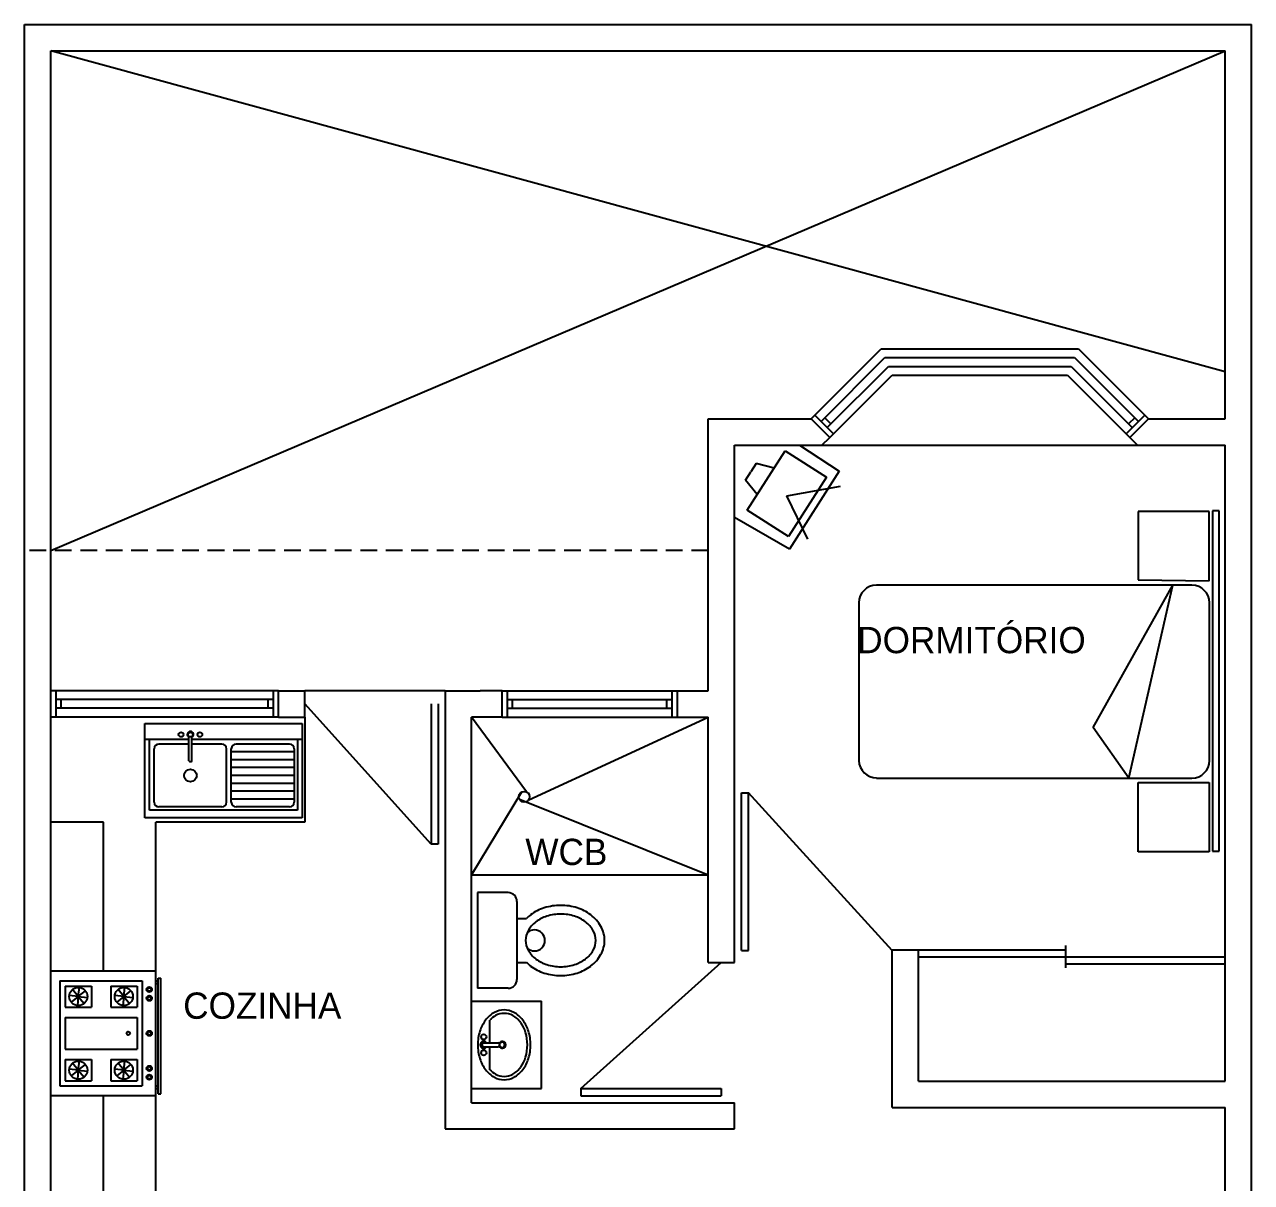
# Model space of a CAD drawing. Header units: millimetres. Extents: x 165.3 to 199.3, y 80.6 to 112.
# Drawn here: x 165.3 to 179.3, y 98.79 to 112 of the extents above; entities that cross this region are included whole.
import ezdxf

# ---------------------------------------------------------------- set-up
doc = ezdxf.new("R2010")
doc.units = ezdxf.units.MM
doc.linetypes.add('DASHED2', pattern=[9.525, 6.35, -3.175])
for name, color, linetype in [('alero', 2, 'Continuous'), ('closed', 4, 'Continuous'), ('escalera', 3, 'Continuous'), ('linea', 9, 'Continuous'), ('mueble1', 2, 'Continuous'), ('mueble2', 4, 'Continuous'), ('mueble3', 9, 'Continuous'), ('MUEBLES', 2, 'Continuous'), ('muebles1', 2, 'Continuous'), ('muro1', 5, 'Continuous'), ('muro2', 1, 'Continuous'), ('puerta1', 4, 'Continuous'), ('ventana1', 2, 'Continuous'), ('ventana2', 4, 'Continuous')]:
    doc.layers.add(name, color=color, linetype=linetype)

msp = doc.modelspace()

# ---------------------------------------------------------------- linework, layer by layer
at = {"layer": 'alero', "linetype": 'DASHED2', "ltscale": 0.03}
msp.add_line((173.096, 106), (165.296, 106), dxfattribs=at)
at = {"layer": 'closed'}
for p, q in [((175.496, 101.445), (177.176, 101.445)), ((175.496, 101.365), (178.996, 101.365)), ((177.176, 101.494), (177.176, 101.238)), ((177.176, 101.285), (178.996, 101.285))]:
    msp.add_line(p, q, dxfattribs=at)
at = {"layer": 'escalera'}
msp.add_line((174.396, 107.2), (177.996, 107.2), dxfattribs=at)
at = {"layer": 'linea'}
for p, q in [((178.996, 108.037), (165.596, 111.7)), ((165.596, 106), (178.996, 111.7))]:
    msp.add_line(p, q, dxfattribs=at)
at = {"layer": 'mueble1', "linetype": 'ByBlock'}
for p, q in [((166.669, 104.025), (168.464, 104.025)), ((166.669, 102.948), (166.669, 104.025)), ((168.464, 104.025), (168.464, 102.948)), ((168.496, 104.1), (168.496, 102.9)), ((168.464, 102.948), (166.669, 102.948)), ((166.196, 102.9), (165.596, 102.9)), ((166.196, 101.201), (166.196, 102.9)), ((168.496, 102.9), (166.796, 102.9)), ((166.796, 97.8), (166.796, 102.9)), ((166.796, 101.201), (165.596, 101.201)), ((165.7, 101.091), (165.7, 99.891)), ((165.7, 101.091), (166.64, 101.091)), ((166.64, 101.091), (166.64, 99.891)), ((166.796, 99.779), (166.796, 101.201)), ((170.396, 100.858), (171.196, 100.858)), ((171.196, 99.861), (171.196, 100.858)), ((165.7, 99.891), (166.64, 99.891)), ((170.396, 99.861), (171.196, 99.861)), ((166.196, 97.8), (166.196, 99.779))]:
    msp.add_line(p, q, dxfattribs=at)
at = {"layer": 'mueble1'}
for p, q in [((170.465, 102.096), (170.465, 101.006)), ((170.815, 102.096), (170.465, 102.096)), ((170.915, 101.996), (170.915, 101.106)), ((170.915, 101.801), (171.024, 101.801)), ((170.915, 101.301), (171.024, 101.301)), ((170.815, 101.006), (170.465, 101.006)), ((166.796, 99.779), (165.596, 99.779))]:
    msp.add_line(p, q, dxfattribs=at)
for centre, radius, start, end in [((170.815, 101.996), 0.1, 0, 90), ((171.379, 101.433), 0.513, 107.2579, 126.8699), ((171.415, 101.319), 0.632, 90, 107.2579), ((171.415, 101.319), 0.632, 72.7421, 90), ((171.45, 101.433), 0.513, 53.1301, 72.7421), ((171.325, 101.505), 0.422, 126.8699, 135.5524), ((171.379, 101.433), 0.413, 107.2579, 126.8699), ((171.415, 101.319), 0.532, 90, 107.2579), ((171.415, 101.319), 0.532, 72.7421, 90), ((171.45, 101.433), 0.413, 53.1301, 72.7421), ((171.504, 101.505), 0.422, 28.9112, 53.1301), ((171.242, 101.551), 0.228, 151.0888, 180), ((171.115, 101.551), 0.12, 226.3895, 133.6105), ((171.325, 101.505), 0.322, 126.8699, 151.0888), ((171.504, 101.505), 0.322, 28.9112, 53.1301), ((171.587, 101.551), 0.228, 0, 28.9112), ((171.587, 101.551), 0.328, 360, 28.9112), ((171.242, 101.551), 0.228, 180, 208.9112), ((171.587, 101.551), 0.228, 331.0888, 360), ((171.587, 101.551), 0.328, 331.0888, 0), ((171.325, 101.597), 0.322, 208.9112, 233.1301), ((171.504, 101.597), 0.322, 306.8699, 331.0888), ((171.504, 101.597), 0.422, 306.8699, 331.0888), ((171.325, 101.597), 0.422, 224.4476, 233.1301), ((171.379, 101.669), 0.513, 233.1301, 252.7421), ((171.379, 101.669), 0.413, 233.1301, 252.7421), ((171.415, 101.783), 0.532, 252.7421, 270), ((171.415, 101.783), 0.532, 270, 287.2579), ((171.45, 101.669), 0.413, 287.2579, 306.8699), ((171.45, 101.669), 0.513, 287.2579, 306.8699), ((170.815, 101.106), 0.1, 270, 0), ((171.415, 101.783), 0.632, 252.7421, 270), ((171.415, 101.783), 0.632, 270, 287.2579)]:
    msp.add_arc(centre, radius, start, end, dxfattribs=at)
at = {"layer": 'mueble2'}
for p, q in [((171.026, 103.245), (170.396, 104.1)), ((171.049, 103.154), (173.096, 104.1)), ((166.669, 103.846), (167.171, 103.846)), ((166.723, 103.038), (166.723, 103.846)), ((167.207, 103.846), (168.464, 103.846)), ((168.41, 103.846), (168.41, 103.038)), ((170.968, 103.244), (170.396, 102.3)), ((170.943, 103.162), (173.096, 102.3)), ((168.41, 103.038), (166.723, 103.038))]:
    msp.add_line(p, q, dxfattribs=at)
msp.add_circle((170.998, 103.19), 0.0616, dxfattribs=at)
at = {"layer": 'mueble3'}
for p, q in [((166.83, 103.792), (167.171, 103.792)), ((167.171, 103.601), (167.171, 103.88)), ((167.207, 103.601), (167.207, 103.88)), ((167.207, 103.792), (167.548, 103.792)), ((167.71, 103.792), (168.32, 103.792)), ((166.776, 103.128), (166.776, 103.738)), ((167.602, 103.128), (167.602, 103.738)), ((167.656, 103.128), (167.656, 103.738)), ((168.374, 103.702), (167.656, 103.702)), ((168.374, 103.612), (167.656, 103.612)), ((168.374, 103.738), (168.374, 103.128)), ((167.18, 103.592), (167.198, 103.592)), ((168.374, 103.523), (167.656, 103.523)), ((168.374, 103.433), (167.656, 103.433)), ((168.374, 103.343), (167.656, 103.343)), ((168.374, 103.253), (167.656, 103.253)), ((167.548, 103.074), (166.83, 103.074)), ((168.374, 103.164), (167.656, 103.164)), ((168.32, 103.074), (167.71, 103.074)), ((166.8, 101.091), (166.82, 101.091)), ((166.82, 99.801), (166.82, 101.121)), ((166.82, 101.121), (166.85, 101.121)), ((166.85, 99.801), (166.85, 101.121)), ((165.76, 101.031), (166.06, 101.031)), ((165.76, 101.031), (165.76, 100.791)), ((165.91, 100.911), (165.845, 100.991)), ((165.91, 100.911), (165.922, 101.014)), ((165.91, 100.911), (165.991, 100.975)), ((166.06, 101.031), (166.06, 100.791)), ((166.28, 101.031), (166.58, 101.031)), ((166.28, 101.031), (166.28, 100.791)), ((166.43, 100.911), (166.365, 100.991)), ((166.43, 100.911), (166.442, 101.014)), ((166.43, 100.911), (166.511, 100.975)), ((166.58, 101.031), (166.58, 100.791)), ((166.8, 101.061), (166.82, 101.061)), ((165.91, 100.911), (165.807, 100.922)), ((165.91, 100.911), (165.829, 100.846)), ((165.91, 100.911), (165.899, 100.807)), ((165.91, 100.911), (166.013, 100.899)), ((165.91, 100.911), (165.975, 100.83)), ((166.43, 100.911), (166.327, 100.922)), ((166.43, 100.911), (166.349, 100.846)), ((166.43, 100.911), (166.419, 100.807)), ((166.43, 100.911), (166.533, 100.899)), ((166.43, 100.911), (166.495, 100.83)), ((165.76, 100.791), (166.06, 100.791)), ((165.76, 100.671), (165.76, 100.311)), ((165.76, 100.671), (166.58, 100.671)), ((166.28, 100.791), (166.58, 100.791)), ((166.58, 100.671), (166.58, 100.311)), ((165.76, 100.311), (166.58, 100.311)), ((165.76, 100.191), (166.06, 100.191)), ((165.76, 100.191), (165.76, 99.951)), ((165.91, 100.071), (165.845, 100.151)), ((165.91, 100.071), (165.922, 100.174)), ((165.91, 100.071), (165.991, 100.135)), ((166.06, 100.191), (166.06, 99.951)), ((166.28, 100.191), (166.58, 100.191)), ((166.28, 100.191), (166.28, 99.951)), ((166.43, 100.071), (166.365, 100.151)), ((166.43, 100.071), (166.442, 100.174)), ((166.43, 100.071), (166.511, 100.135)), ((166.58, 100.191), (166.58, 99.951)), ((165.91, 100.071), (165.807, 100.082)), ((165.91, 100.071), (165.829, 100.006)), ((165.91, 100.071), (165.899, 99.967)), ((165.91, 100.071), (165.975, 99.99)), ((165.91, 100.071), (166.013, 100.059)), ((166.43, 100.071), (166.327, 100.082)), ((166.43, 100.071), (166.349, 100.006)), ((166.43, 100.071), (166.419, 99.967)), ((166.43, 100.071), (166.533, 100.059)), ((166.43, 100.071), (166.495, 99.99)), ((165.76, 99.951), (166.06, 99.951)), ((166.28, 99.951), (166.58, 99.951)), ((166.8, 99.891), (166.82, 99.891)), ((166.8, 99.861), (166.82, 99.861)), ((166.82, 99.801), (166.85, 99.801))]:
    msp.add_line(p, q, dxfattribs=at)
at = {"layer": 'mueble3', "linetype": 'ByBlock'}
for p, q in [((170.607, 100.382), (170.607, 100.643)), ((170.537, 100.382), (170.697, 100.382)), ((170.537, 100.338), (170.697, 100.338)), ((170.607, 100.076), (170.607, 100.338))]:
    msp.add_line(p, q, dxfattribs=at)
at = {"layer": 'mueble3'}
for centre, radius in [((167.082, 103.9), 0.0269), ((167.189, 103.9), 0.0269), ((167.297, 103.9), 0.0269), ((167.189, 103.433), 0.0718), ((165.91, 100.911), 0.104), ((166.43, 100.911), 0.104), ((166.72, 100.991), 0.03), ((166.72, 100.991), 0.02), ((166.72, 100.891), 0.03), ((166.72, 100.891), 0.02), ((166.72, 100.491), 0.03), ((166.48, 100.491), 0.02), ((166.72, 100.491), 0.02), ((165.91, 100.071), 0.104), ((166.43, 100.071), 0.104), ((166.72, 100.091), 0.03), ((166.72, 100.091), 0.02), ((166.72, 99.991), 0.03), ((166.72, 99.991), 0.02)]:
    msp.add_circle(centre, radius, dxfattribs=at)
at = {"layer": 'mueble3', "linetype": 'ByBlock'}
for centre in [(170.537, 100.45), (170.537, 100.27)]:
    msp.add_circle(centre, 0.03, dxfattribs=at)
at = {"layer": 'mueble3'}
for centre, radius, start, end in [((167.189, 103.9), 0.0359, 300, 240), ((166.83, 103.738), 0.0539, 90, 180), ((167.548, 103.738), 0.0539, 0, 90), ((167.71, 103.738), 0.0539, 90, 180), ((168.32, 103.738), 0.0539, 0, 90), ((167.18, 103.601), 0.00898, 180, 270), ((167.198, 103.601), 0.00898, 270, 0), ((166.83, 103.128), 0.0539, 180, 270), ((167.548, 103.128), 0.0539, 270, 0), ((167.71, 103.128), 0.0539, 180, 270), ((168.32, 103.128), 0.0539, 270, 360)]:
    msp.add_arc(centre, radius, start, end, dxfattribs=at)
at = {"layer": 'mueble3', "linetype": 'ByBlock'}
for centre, radius, start, end in [((170.814, 100.447), 0.323, 118.7254, 142.9187), ((170.812, 100.443), 0.288, 119.2194, 135.6885), ((170.769, 100.528), 0.23, 90, 118.7254), ((170.769, 100.519), 0.2, 90, 119.2194), ((170.769, 100.528), 0.23, 61.2746, 90), ((170.769, 100.519), 0.2, 60.7806, 90), ((170.726, 100.443), 0.288, 36.5222, 60.7806), ((170.725, 100.447), 0.323, 37.0813, 61.2746), ((170.884, 100.394), 0.41, 142.9187, 162.617), ((170.659, 100.392), 0.372, 17.0534, 36.5222), ((170.655, 100.394), 0.41, 17.383, 37.0813), ((170.994, 100.36), 0.526, 162.617, 180), ((170.537, 100.36), 0.04, 33.367, 326.633), ((170.537, 100.36), 0.022, 90, 270), ((170.697, 100.36), 0.022, 270, 90), ((170.747, 100.36), 0.04, 205.3111, 154.6889), ((170.747, 100.36), 0.03, 193.5905, 166.4095), ((170.552, 100.36), 0.483, 0, 17.0534), ((170.545, 100.36), 0.526, 360, 17.383), ((170.994, 100.36), 0.526, 180, 197.383), ((170.552, 100.36), 0.483, 342.9466, 360), ((170.545, 100.36), 0.526, 342.617, 360), ((170.884, 100.325), 0.41, 197.383, 217.0813), ((170.726, 100.277), 0.288, 299.2194, 323.4778), ((170.659, 100.327), 0.372, 323.4778, 342.9466), ((170.655, 100.325), 0.41, 322.9187, 342.617), ((170.814, 100.272), 0.323, 217.0813, 241.2746), ((170.812, 100.277), 0.288, 224.3115, 240.7806), ((170.769, 100.191), 0.23, 241.2746, 270), ((170.769, 100.2), 0.2, 240.7806, 270), ((170.769, 100.2), 0.2, 270, 299.2194), ((170.769, 100.191), 0.23, 270, 298.7254), ((170.725, 100.272), 0.323, 298.7254, 322.9187)]:
    msp.add_arc(centre, radius, start, end, dxfattribs=at)
at = {"layer": 'MUEBLES'}
for p, q in [((173.544, 106.459), (173.975, 107.137)), ((173.975, 107.137), (174.446, 106.837)), ((174.141, 107.2), (174.592, 106.906)), ((173.644, 106.991), (173.584, 106.896)), ((173.85, 106.939), (173.644, 106.991)), ((173.524, 106.802), (173.584, 106.896)), ((174.446, 106.837), (174.015, 106.16)), ((174.592, 106.906), (174.026, 106.015)), ((173.658, 106.638), (173.524, 106.802)), ((173.993, 106.624), (174.606, 106.735)), ((174.233, 106.127), (173.993, 106.624)), ((174.015, 106.16), (173.544, 106.459)), ((174.026, 106.015), (173.396, 106.375))]:
    msp.add_line(p, q, dxfattribs=at)
at = {"layer": 'muebles1'}
for p, q in [((178.812, 106.446), (178.004, 106.446)), ((178.004, 106.446), (178.004, 105.663)), ((178.812, 105.653), (178.812, 106.446)), ((178.927, 106.452), (178.853, 106.452)), ((178.853, 106.452), (178.853, 105.403)), ((178.927, 105.403), (178.927, 106.452)), ((178.617, 105.603), (175.017, 105.603)), ((177.49, 103.979), (178.401, 105.603)), ((177.899, 103.403), (178.401, 105.603)), ((178.004, 105.663), (178.812, 105.653)), ((174.817, 105.403), (174.817, 103.603)), ((178.817, 103.603), (178.817, 105.403)), ((178.853, 105.403), (178.853, 102.568)), ((178.927, 102.568), (178.927, 105.403)), ((177.899, 103.403), (177.49, 103.979)), ((175.017, 103.403), (178.617, 103.403)), ((178.004, 102.561), (178.004, 103.354)), ((178.004, 103.354), (178.812, 103.353)), ((178.812, 103.353), (178.812, 102.561)), ((178.812, 102.561), (178.004, 102.561)), ((178.853, 102.568), (178.927, 102.568))]:
    msp.add_line(p, q, dxfattribs=at)
for centre, start, end in [((175.017, 105.403), 90, 180), ((178.617, 105.403), 0, 90), ((175.017, 103.606), 180.801, 270.801), ((178.617, 103.603), 270, 0)]:
    msp.add_arc(centre, 0.2, start, end, dxfattribs=at)
at = {"layer": 'muro1'}
for p, q in [((165.296, 82.9), (165.296, 112)), ((165.296, 112), (179.296, 112)), ((179.296, 82), (179.296, 112)), ((165.596, 97.8), (165.596, 111.7)), ((165.596, 111.7), (178.996, 111.7)), ((178.996, 107.5), (178.996, 111.7)), ((173.096, 104.4), (173.096, 107.5)), ((173.096, 107.5), (174.272, 107.5)), ((174.272, 107.5), (174.484, 107.288)), ((178.121, 107.5), (177.909, 107.288)), ((178.121, 107.5), (177.909, 107.288)), ((178.121, 107.5), (178.996, 107.5)), ((174.396, 107.2), (174.484, 107.288)), ((177.996, 107.2), (177.909, 107.288)), ((173.396, 101.3), (173.396, 107.2)), ((173.396, 107.2), (174.396, 107.2)), ((177.996, 107.2), (178.996, 107.2)), ((178.996, 99.945), (178.996, 107.2)), ((168.196, 104.4), (168.496, 104.4)), ((168.196, 104.1), (168.196, 104.4)), ((168.496, 104.1), (168.496, 104.4)), ((170.096, 104.4), (170.096, 99.4)), ((170.096, 104.4), (170.496, 104.4)), ((170.746, 104.4), (170.496, 104.4)), ((170.746, 104.1), (170.746, 104.4)), ((172.746, 104.1), (172.746, 104.4)), ((172.746, 104.4), (173.096, 104.4)), ((168.196, 104.1), (168.496, 104.1)), ((170.396, 99.7), (170.396, 104.1)), ((170.746, 104.1), (170.396, 104.1)), ((172.746, 104.1), (173.096, 104.1)), ((173.096, 101.3), (173.096, 104.1)), ((175.196, 99.645), (175.196, 101.445)), ((175.196, 101.445), (175.496, 101.445)), ((175.496, 99.945), (175.496, 101.445)), ((173.096, 101.3), (173.396, 101.3)), ((175.496, 99.945), (178.996, 99.945)), ((170.396, 99.7), (173.396, 99.7)), ((173.396, 99.4), (173.396, 99.7)), ((175.196, 99.645), (178.996, 99.645)), ((178.996, 92.845), (178.996, 99.645)), ((170.096, 99.4), (173.396, 99.4))]:
    msp.add_line(p, q, dxfattribs=at)
at = {"layer": 'muro2'}
msp.add_line((170.096, 104.4), (168.496, 104.4), dxfattribs=at)
at = {"layer": 'puerta1'}
for p, q in [((169.936, 102.65), (168.496, 104.25)), ((169.936, 104.25), (169.936, 102.65)), ((170.016, 104.25), (170.016, 102.65)), ((173.476, 101.435), (173.476, 103.235)), ((173.476, 103.235), (173.556, 103.235)), ((175.196, 101.435), (173.556, 103.235)), ((173.556, 101.435), (173.556, 103.235)), ((170.016, 102.65), (169.936, 102.65)), ((173.476, 101.435), (173.556, 101.435)), ((171.646, 99.86), (173.246, 101.3)), ((171.646, 99.86), (171.646, 99.78)), ((171.646, 99.86), (173.246, 99.86)), ((173.246, 99.86), (173.246, 99.78)), ((171.646, 99.78), (173.246, 99.78))]:
    msp.add_line(p, q, dxfattribs=at)
at = {"layer": 'ventana1'}
for p, q in [((174.272, 107.5), (175.072, 108.3)), ((175.072, 108.3), (177.321, 108.3)), ((177.321, 108.3), (178.121, 107.5)), ((174.484, 107.288), (175.196, 108)), ((175.196, 108), (177.196, 108)), ((177.196, 108), (177.909, 107.288)), ((168.196, 104.4), (165.596, 104.4)), ((170.746, 104.4), (172.746, 104.4)), ((168.196, 104.1), (165.596, 104.1)), ((170.746, 104.1), (172.746, 104.1)), ((170.396, 102.3), (173.096, 102.3))]:
    msp.add_line(p, q, dxfattribs=at)
at = {"layer": 'ventana2'}
for p, q in [((174.385, 107.471), (175.114, 108.2)), ((174.456, 107.401), (175.155, 108.1)), ((175.114, 108.2), (177.279, 108.2)), ((175.155, 108.1), (177.238, 108.1)), ((177.238, 108.1), (177.937, 107.401)), ((177.279, 108.2), (178.008, 107.471)), ((174.315, 107.542), (174.527, 107.33)), ((178.078, 107.542), (177.866, 107.33)), ((174.428, 107.514), (174.498, 107.443)), ((177.965, 107.514), (177.894, 107.443)), ((165.656, 104.1), (165.656, 104.4)), ((168.136, 104.1), (168.136, 104.4)), ((170.806, 104.1), (170.806, 104.4)), ((172.686, 104.1), (172.686, 104.4)), ((168.136, 104.3), (165.656, 104.3)), ((168.136, 104.2), (165.656, 104.2)), ((165.716, 104.2), (165.716, 104.3)), ((168.076, 104.2), (168.076, 104.3)), ((170.806, 104.3), (172.686, 104.3)), ((170.806, 104.2), (172.686, 104.2)), ((170.866, 104.2), (170.866, 104.3)), ((172.626, 104.2), (172.626, 104.3))]:
    msp.add_line(p, q, dxfattribs=at)

# ---------------------------------------------------------------- texts
for s, p in [('DORMITÓRIO', (174.798, 104.828)), ('WCB', (171.011, 102.411)), ('COZINHA', (167.107, 100.657))]:
    msp.add_text(s, height=0.3).set_placement(p)

doc.saveas('drawing.dxf')
